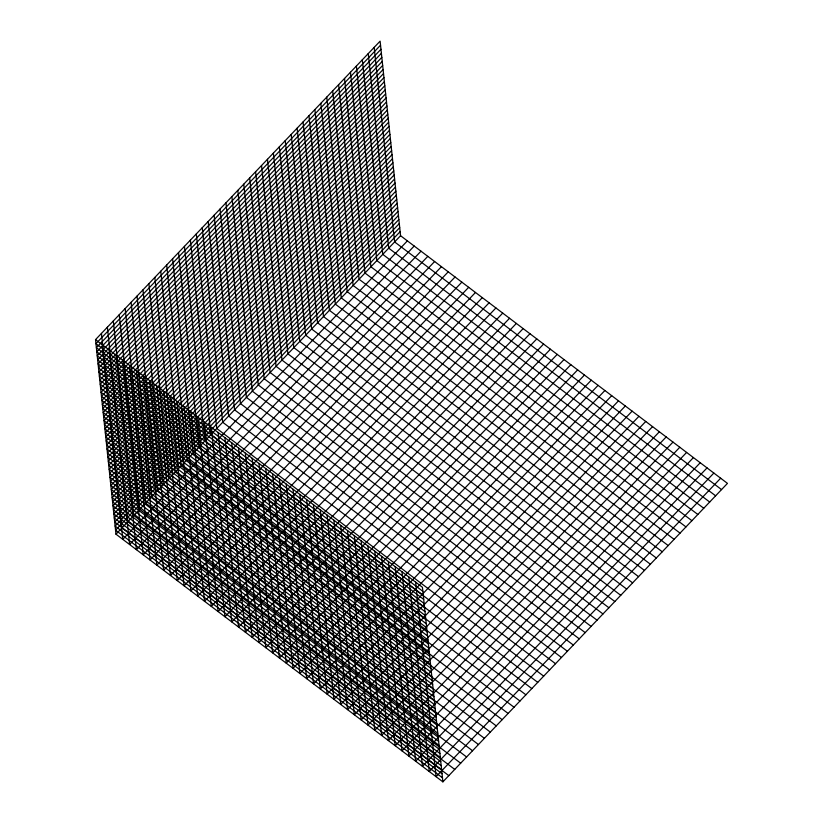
<?xml version="1.0" encoding="UTF-8"?>
<svg xmlns="http://www.w3.org/2000/svg" width="823" height="823" viewBox="0 0 823 823"><rect width="100%" height="100%" fill="white"/><g stroke="black" fill="none" stroke-linecap="round" stroke-linejoin="round"><path stroke-width="1.23" d="M95.53 339.621L380.113 41.15L400.564 235.717L727.47 483.379L442.887 781.85L115.981 534.189L95.53 339.621L422.436 587.283L442.887 781.85M380.535 45.203L95.952 343.675L422.868 591.336M380.967 49.257L96.384 347.728L423.289 595.389M381.388 53.31L96.805 351.781L423.711 599.442M381.821 57.363L97.227 355.834L424.143 603.496M382.242 61.416L97.659 359.888L424.565 607.549M382.664 65.47L98.081 363.941L424.997 611.602M383.096 69.523L98.513 367.994L425.419 615.655M383.518 73.576L98.935 372.047L425.851 619.709M383.95 77.629L99.357 376.101L426.273 623.762M384.372 81.683L99.789 380.154L426.695 627.815M384.794 85.736L100.211 384.207L427.127 631.869M385.226 89.789L100.643 388.261L427.549 635.922M385.648 93.843L101.064 392.314L427.981 639.975M386.08 97.896L101.496 396.377L428.402 644.028M386.501 101.949L101.918 400.431L428.824 648.082M386.933 106.002L102.34 404.484L429.256 652.135M387.355 110.056L102.772 408.537L429.678 656.188M387.777 114.109L103.194 412.59L430.11 660.241M388.209 118.162L103.626 416.644L430.532 664.295M388.631 122.216L104.048 420.697L430.954 668.348M389.063 126.269L104.47 424.75L431.386 672.401M389.485 130.332L104.902 428.804L431.808 676.455M389.907 134.386L105.323 432.857L432.24 680.508M390.339 138.439L105.755 436.91L432.661 684.561M390.76 142.492L106.177 440.963L433.093 688.614M391.192 146.545L106.599 445.017L433.515 692.668M391.614 150.599L107.031 449.07L433.937 696.731M392.046 154.652L107.453 453.123L434.369 700.785M392.468 158.705L107.885 457.176L434.791 704.838M392.89 162.759L108.307 461.23L435.223 708.891M393.322 166.812L108.739 465.283L435.645 712.944M393.744 170.865L109.161 469.336L436.067 716.998M394.176 174.918L109.582 473.39L436.499 721.051M394.598 178.972L110.015 477.443L436.92 725.104M395.019 183.025L110.436 481.496L437.352 729.157M395.452 187.078L110.868 485.549L437.774 733.211M395.873 191.131L111.29 489.603L438.206 737.264M396.305 195.185L111.712 493.656L438.628 741.317M396.727 199.238L112.144 497.709L439.05 745.371M397.149 203.291L112.566 501.763L439.482 749.424M397.581 207.345L112.998 505.816L439.904 753.477M398.003 211.398L113.42 509.869L440.336 757.53M398.435 215.451L113.852 513.922L440.758 761.584M398.857 219.504L114.274 517.976L441.179 765.637M399.289 223.558L114.695 522.029L441.612 769.69M399.711 227.611L115.127 526.082L442.033 773.743M400.132 231.664L115.549 530.135L442.465 777.797M115.981 534.189L400.564 235.717M407.375 240.882L122.792 539.353L102.34 344.786M414.185 246.036L129.602 544.507L109.15 349.94M420.995 251.2L136.412 549.671L115.961 355.104M427.806 256.354L143.223 554.825L122.771 360.258M434.616 261.519L150.033 559.99L129.581 365.422M441.426 266.673L156.843 565.154L136.392 370.576M448.237 271.837L163.654 570.308L143.202 375.741M455.047 276.991L170.464 575.472L150.012 380.895M461.857 282.155L177.274 580.626L156.823 386.059M468.668 287.309L184.085 585.791L163.633 391.223M475.478 292.474L190.895 590.945L170.443 396.377M482.288 297.638L197.705 596.109L177.254 401.542M489.099 302.792L204.516 601.263L184.064 406.696M495.909 307.956L211.326 606.428L190.874 411.86M502.719 313.11L218.136 611.582L197.685 417.014M509.53 318.275L224.946 616.746L204.495 422.178M516.34 323.429L231.757 621.9L211.305 427.332M523.15 328.593L238.567 627.064L218.116 432.497M529.961 333.747L245.377 632.218L224.926 437.651M536.771 338.911L252.188 637.383L231.736 442.815M543.581 344.065L258.998 642.547L238.547 447.969M550.392 349.23L265.808 647.701L245.357 453.134M557.212 354.384L272.619 652.865L252.167 458.298M564.022 359.548L279.429 658.019L258.978 463.452M570.833 364.702L286.239 663.184L265.788 468.616M577.643 369.866L293.05 668.338L272.608 473.77M584.453 375.031L299.86 673.502L279.419 478.935M591.264 380.185L306.67 678.656L286.229 484.089M598.074 385.349L313.481 683.82L293.039 489.253M604.884 390.503L320.291 688.974L299.85 494.407M611.695 395.668L327.112 694.139L306.66 499.571M618.505 400.822L333.922 699.293L313.47 504.725M625.315 405.986L340.732 704.457L320.281 509.89M632.126 411.14L347.543 709.621L327.091 515.044M638.936 416.304L354.353 714.775L333.901 520.208M645.746 421.458L361.163 719.94L340.712 525.362M652.557 426.623L367.974 725.094L347.522 530.526M659.367 431.777L374.784 730.258L354.332 535.691M666.177 436.941L381.594 735.412L361.143 540.845M672.988 442.105L388.405 740.577L367.953 546.009M679.798 447.259L395.215 745.731L374.763 551.163M686.608 452.424L402.025 750.895L381.574 556.327M693.419 457.578L408.836 756.049L388.384 561.481M700.229 462.742L415.646 761.213L395.194 566.646M707.039 467.896L422.456 766.367L402.005 571.8M713.85 473.06L429.267 771.532L408.815 576.964M720.66 478.214L436.077 776.686L415.625 582.118M721.545 489.592L394.629 241.941L374.187 47.364M715.619 495.816L388.703 248.155L368.251 53.588M709.683 502.03L382.777 254.369L362.326 59.801M703.758 508.254L376.852 260.593L356.4 66.025M697.832 514.468L370.916 266.806L350.464 72.239M691.896 520.681L364.99 273.03L344.539 78.463M685.971 526.905L359.065 279.244L338.613 84.676M680.045 533.119L353.129 285.468L332.677 90.9M674.109 539.343L347.203 291.681L326.752 97.114M668.183 545.556L341.278 297.905L320.826 103.328M662.258 551.78L335.342 304.119L314.89 109.552M656.322 557.994L329.416 310.333L308.964 115.765M650.396 564.218L323.49 316.557L303.039 121.989M644.471 570.432L317.555 322.77L297.113 128.203M638.545 576.645L311.629 328.994L291.177 134.427M632.609 582.869L305.703 335.208L285.252 140.64M626.684 589.083L299.767 341.432L279.326 146.864M620.758 595.307L293.842 347.645L273.39 153.078M614.822 601.52L287.916 353.859L267.465 159.292M608.897 607.744L281.98 360.083L261.539 165.516M602.971 613.958L276.055 366.297L255.603 171.729M597.035 620.182L270.129 372.521L249.678 177.953M591.109 626.396L264.193 378.734L243.752 184.167M585.184 632.609L258.268 384.958L237.816 190.391M579.248 638.833L252.342 391.172L231.891 196.604M573.322 645.047L246.416 397.396L225.965 202.818M567.397 651.271L240.481 403.609L220.029 209.042M561.461 657.484L234.555 409.823L214.103 215.256M555.535 663.708L228.629 416.047L208.178 221.48M549.61 669.922L222.694 422.261L202.242 227.693M543.674 676.136L216.768 428.485L196.316 233.917M537.748 682.36L210.842 434.698L190.391 240.131M531.823 688.573L204.906 440.922L184.455 246.355M525.887 694.797L198.981 447.136L178.529 252.568M519.961 701.011L193.055 453.36L172.604 258.782M514.036 707.235L187.119 459.573L166.678 265.006M508.11 713.448L181.194 465.787L160.742 271.22M502.174 719.672L175.268 472.011L154.817 277.444M496.248 725.886L169.332 478.225L148.891 283.657M490.323 732.1L163.407 484.449L142.955 289.881M484.387 738.324L157.481 490.662L137.029 296.095M478.461 744.537L151.545 496.886L131.104 302.319M472.536 750.761L145.62 503.1L125.168 308.532M466.6 756.975L139.694 509.324L119.242 314.746M460.674 763.199L133.768 515.537L113.317 320.97M454.749 769.412L127.832 521.751L107.381 327.184M448.813 775.636L121.907 527.975L101.455 333.408"/></g></svg>
